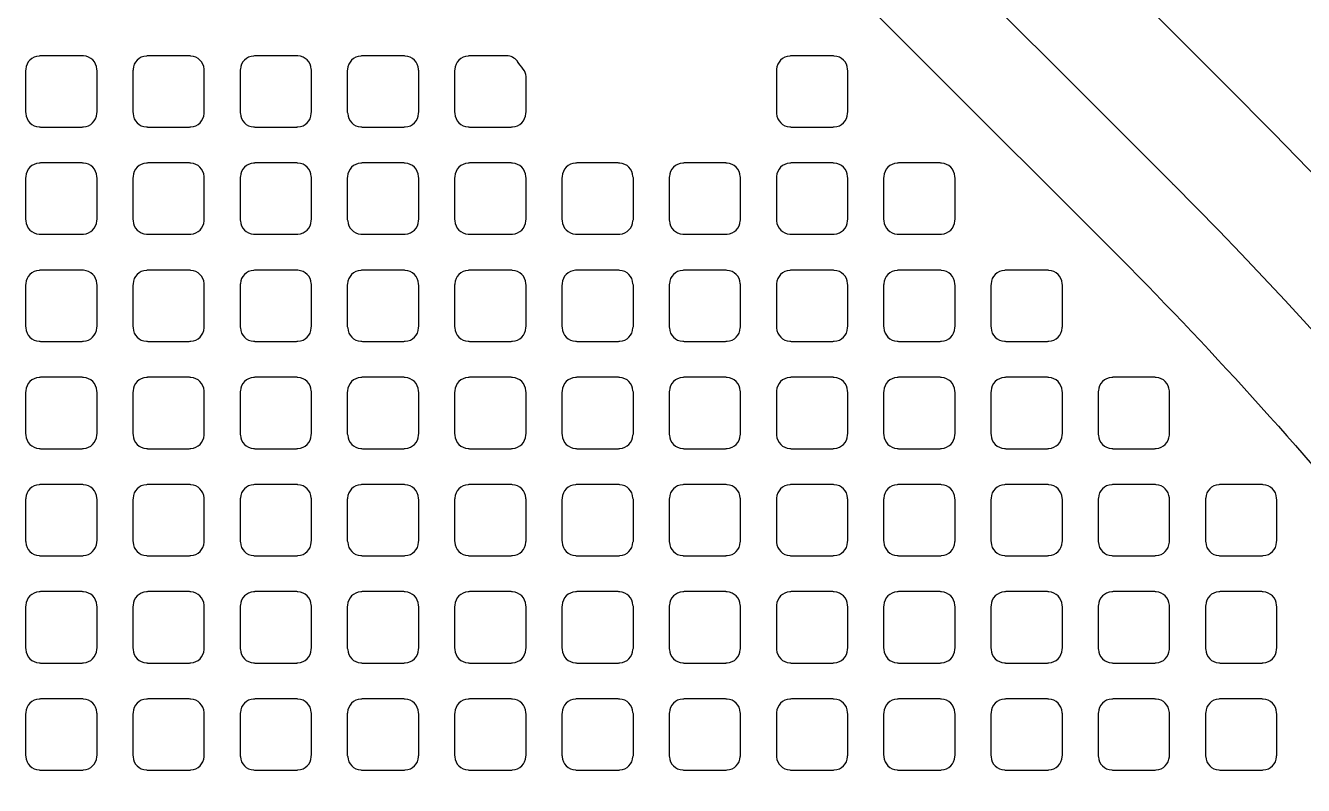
# Model space of a CAD drawing. Extents: x 0 to 248, y 0 to 175.
# Drawn here: x 88.997 to 90.812, y 140.804 to 141.885 of the extents above; entities that cross this region are included whole.
import ezdxf

# ---------------------------------------------------------------- set-up
doc = ezdxf.new("R2010")
doc.units = 0
doc.layers.add('gbr-dxf', color=7, linetype='Continuous')

msp = doc.modelspace()

# ---------------------------------------------------------------- linework, layer by layer
at = {"layer": 'gbr-dxf', "linetype": 'Continuous'}
for points in [[(89.1595, 143.3421), (90.7355, 141.766, -0.008796), (90.7372, 141.7644, -0.121203), (92.2687, 139.2299, -0.018451), (92.2702, 139.2246, -0.064075), (92.4499, 137.8593, -0.053804), (92.4513, 137.843), (92.4513, 132.3047, -0.007914)], [(92.2989, 132.3067), (92.2989, 137.8311, -0.053095), (92.2976, 137.8471, 0.064692), (92.1226, 139.1867, 0.121202), (90.6277, 141.6583, -0.008636), (90.6261, 141.6599), (89.0545, 143.2315, -0.013659)], [(90.0561, 142.05), (90.5258, 141.5804), (90.526, 141.5801), (90.5378, 141.5683, -0.015153), (90.5388, 141.5673, -0.049411), (91.278, 140.6646, -0.015167), (91.2787, 140.6634, -0.044505), (91.7812, 139.7398, -0.034066), (91.7827, 139.7368, -0.026409), (92.0002, 139.1512, -0.024232), (92.0008, 139.149, -0.038163), (92.1418, 138.3821, -0.027081), (92.1421, 138.3795, -0.011465), (92.1613, 138.1459, -0.02516), (92.1615, 138.1435, -0.014496), (92.1703, 137.8472, -0.020601), (92.1704, 137.8453), (92.1704, 137.8452, -0.012792), (92.1703, 137.8441, 0.025204), (92.1715, 137.8238, -0.038327), (92.1716, 137.82), (92.1716, 137.7219)]]:
    msp.add_lwpolyline(points, format="xyb", dxfattribs=at)
for points in [[(88.9966, 141.7612, -0.095462), (88.997, 141.7594, 0.393729), (89.0159, 141.7405, -0.095482), (89.0177, 141.7401), (89.0771, 141.7401, -0.092621), (89.0788, 141.7405, 0.393729), (89.0977, 141.7593, -0.101678), (89.0982, 141.7613), (89.0982, 141.8206, -0.092621), (89.0978, 141.8224, 0.393729), (89.0789, 141.8413, -0.092282), (89.0771, 141.8417), (89.0178, 141.8417, -0.095462), (89.0159, 141.8412, 0.393729), (88.9971, 141.8224, -0.09841), (88.9966, 141.8205)], [(89.149, 141.7612, -0.095462), (89.1494, 141.7593, 0.393729), (89.1683, 141.7405, -0.092282), (89.1701, 141.7401), (89.2294, 141.7401, -0.101214), (89.2313, 141.7405, 0.393729), (89.2502, 141.7594, -0.088868), (89.2506, 141.7611), (89.2506, 141.8206, -0.092621), (89.2502, 141.8224, 0.393729), (89.2313, 141.8412, -0.095482), (89.2294, 141.8417), (89.1702, 141.8417, -0.098843), (89.1683, 141.8412, 0.393729), (89.1494, 141.8223, -0.09841), (89.149, 141.8204)], [(89.3014, 141.7613, -0.101214), (89.3018, 141.7594, 0.393729), (89.3207, 141.7405, -0.095482), (89.3225, 141.7401), (89.3819, 141.7401, -0.092621), (89.3836, 141.7405, 0.393729), (89.4025, 141.7593, -0.107228), (89.403, 141.7614), (89.403, 141.8205, -0.098843), (89.4026, 141.8224, 0.393729), (89.3837, 141.8413, -0.092282), (89.3819, 141.8417), (89.3226, 141.8417, -0.095462), (89.3207, 141.8412, 0.393729), (89.3019, 141.8224, -0.104195), (89.3014, 141.8204)], [(89.4538, 141.7613, -0.098843), (89.4543, 141.7594, 0.393729), (89.4731, 141.7405, -0.101678), (89.4751, 141.7401), (89.5342, 141.7401, -0.098843), (89.5361, 141.7405, 0.393729), (89.555, 141.7594, -0.09841), (89.5554, 141.7613), (89.5554, 141.8204, -0.101214), (89.5549, 141.8223, 0.393729), (89.5361, 141.8412, -0.09841), (89.5342, 141.8417), (89.475, 141.8417, -0.101214), (89.4731, 141.8412, 0.393729), (89.4542, 141.8223, -0.088868), (89.4538, 141.8206)], [(89.6062, 141.7614, -0.101214), (89.6067, 141.7594, 0.393729), (89.6255, 141.7405, -0.101678), (89.6275, 141.7401), (89.6866, 141.7401, -0.098843), (89.6885, 141.7405, 0.393729), (89.7074, 141.7594, -0.095482), (89.7078, 141.7612), (89.7078, 141.8119, 0.147215), (89.7038, 141.8227), (89.7038, 141.8227, -0.016854), (89.6956, 141.8335, -0.041069), (89.6954, 141.8338, 0.224583), (89.6802, 141.8417), (89.6274, 141.8417, -0.101214), (89.6255, 141.8412, 0.393729), (89.6066, 141.8223, -0.092282), (89.6062, 141.8205)], [(90.0634, 141.7611, -0.089302), (90.0638, 141.7593, 0.393729), (90.0827, 141.7405, -0.092282), (90.0845, 141.7401), (90.1438, 141.7401, -0.101214), (90.1457, 141.7405, 0.393729), (90.1646, 141.7594, -0.095482), (90.165, 141.7613), (90.165, 141.8205, -0.098843), (90.1646, 141.8224, 0.393729), (90.1457, 141.8412, -0.095482), (90.1438, 141.8417), (90.0846, 141.8417, -0.098843), (90.0827, 141.8412, 0.393729), (90.0638, 141.8223, -0.092282), (90.0634, 141.8206)], [(88.9966, 141.6088, -0.095462), (88.997, 141.607, 0.393729), (89.0159, 141.5881, -0.092282), (89.0177, 141.5877), (89.0771, 141.5877, -0.089302), (89.0788, 141.5881, 0.393729), (89.0977, 141.6069, -0.101678), (89.0982, 141.6089), (89.0982, 141.6682, -0.092621), (89.0978, 141.67, 0.393729), (89.0789, 141.6889, -0.095482), (89.0771, 141.6893), (89.0178, 141.6893, -0.098843), (89.0159, 141.6888, 0.393729), (88.9971, 141.67, -0.09841), (88.9966, 141.6681)], [(89.149, 141.6088, -0.095462), (89.1494, 141.6069, 0.393729), (89.1683, 141.5881, -0.088868), (89.17, 141.5877), (89.2294, 141.5877, -0.098843), (89.2313, 141.5881, 0.393729), (89.2502, 141.607, -0.088868), (89.2506, 141.6087), (89.2506, 141.6682, -0.092621), (89.2502, 141.67, 0.393729), (89.2313, 141.6888, -0.09841), (89.2294, 141.6893), (89.1702, 141.6893, -0.101214), (89.1683, 141.6888, 0.393729), (89.1494, 141.6699, -0.09841), (89.149, 141.668)], [(89.3014, 141.6089, -0.101214), (89.3018, 141.607, 0.393729), (89.3207, 141.5881, -0.092282), (89.3225, 141.5877), (89.3819, 141.5877, -0.089302), (89.3836, 141.5881, 0.393729), (89.4025, 141.6069, -0.107228), (89.403, 141.609), (89.403, 141.6681, -0.098843), (89.4026, 141.67, 0.393729), (89.3837, 141.6889, -0.095482), (89.3819, 141.6893), (89.3226, 141.6893, -0.098843), (89.3207, 141.6888, 0.393729), (89.3019, 141.67, -0.104195), (89.3014, 141.668)], [(89.4538, 141.6089, -0.098843), (89.4543, 141.607, 0.393729), (89.4731, 141.5881, -0.09841), (89.475, 141.5877), (89.5342, 141.5877, -0.095462), (89.5361, 141.5881, 0.393729), (89.555, 141.607, -0.09841), (89.5554, 141.6089), (89.5554, 141.668, -0.101214), (89.5549, 141.6699, 0.393729), (89.5361, 141.6888, -0.101678), (89.5341, 141.6893), (89.4751, 141.6893, -0.104567), (89.4731, 141.6888, 0.393729), (89.4542, 141.6699, -0.088868), (89.4538, 141.6682)], [(89.6062, 141.6087, -0.092621), (89.6066, 141.6069, 0.393729), (89.6255, 141.5881, -0.088868), (89.6272, 141.5877), (89.6866, 141.5877, -0.098843), (89.6885, 141.5881, 0.393729), (89.7074, 141.607, -0.092282), (89.7078, 141.6088), (89.7078, 141.6681, -0.095462), (89.7074, 141.67, 0.393729), (89.6885, 141.6888, -0.09841), (89.6866, 141.6893), (89.6274, 141.6893, -0.101214), (89.6255, 141.6888, 0.393729), (89.6066, 141.6699, -0.095482), (89.6062, 141.6681)], [(89.7586, 141.6089, -0.101214), (89.7591, 141.607, 0.393729), (89.7779, 141.5881, -0.095482), (89.7798, 141.5877), (89.8391, 141.5877, -0.092621), (89.8409, 141.5881, 0.393729), (89.8597, 141.607, -0.095482), (89.8602, 141.6088), (89.8602, 141.668, -0.098843), (89.8597, 141.6699, 0.393729), (89.8408, 141.6888, -0.104195), (89.8388, 141.6893), (89.7798, 141.6893, -0.095462), (89.7779, 141.6889, 0.393729), (89.7591, 141.67, -0.104195), (89.7586, 141.668)], [(89.911, 141.6088, -0.098843), (89.9114, 141.6069, 0.393729), (89.9303, 141.5881, -0.088868), (89.932, 141.5877), (89.9914, 141.5877, -0.098843), (89.9933, 141.5881, 0.393729), (90.0122, 141.607, -0.09841), (90.0126, 141.6089), (90.0126, 141.668, -0.101214), (90.0122, 141.67, 0.393729), (89.9933, 141.6888, -0.09841), (89.9914, 141.6893), (89.9322, 141.6893, -0.101214), (89.9303, 141.6888, 0.393729), (89.9114, 141.6699, -0.101678), (89.911, 141.668)], [(90.0634, 141.6087, -0.089302), (90.0638, 141.6069, 0.393729), (90.0827, 141.5881, -0.088868), (90.0844, 141.5877), (90.1438, 141.5877, -0.098843), (90.1457, 141.5881, 0.393729), (90.1646, 141.607, -0.095482), (90.165, 141.6089), (90.165, 141.6681, -0.098843), (90.1646, 141.67, 0.393729), (90.1457, 141.6888, -0.09841), (90.1438, 141.6893), (90.0846, 141.6893, -0.101214), (90.0827, 141.6888, 0.393729), (90.0638, 141.6699, -0.092282), (90.0634, 141.6682)], [(90.2158, 141.609, -0.101214), (90.2163, 141.607, 0.393729), (90.2351, 141.5881, -0.09841), (90.237, 141.5877), (90.2962, 141.5877, -0.095462), (90.2981, 141.5881, 0.393729), (90.317, 141.607, -0.095482), (90.3174, 141.6088), (90.3174, 141.668, -0.098843), (90.3169, 141.6699, 0.393729), (90.2981, 141.6888, -0.101678), (90.2961, 141.6893), (90.2371, 141.6893, -0.104567), (90.2351, 141.6888, 0.393729), (90.2162, 141.6699, -0.092282), (90.2158, 141.6681)], [(88.9966, 141.4564, -0.095462), (88.997, 141.4546, 0.393729), (89.0159, 141.4357, -0.101678), (89.0178, 141.4352), (89.0769, 141.4352, -0.098843), (89.0788, 141.4357, 0.393729), (89.0977, 141.4545, -0.101678), (89.0982, 141.4565), (89.0982, 141.5158, -0.092621), (89.0978, 141.5176, 0.393729), (89.0789, 141.5365, -0.09841), (89.077, 141.5369), (89.0179, 141.5369, -0.101214), (89.0159, 141.5364, 0.393729), (88.9971, 141.5176, -0.09841), (88.9966, 141.5157)], [(89.149, 141.4564, -0.095462), (89.1494, 141.4545, 0.393729), (89.1683, 141.4357, -0.09841), (89.1702, 141.4352), (89.2293, 141.4352, -0.10699), (89.2313, 141.4357, 0.393729), (89.2502, 141.4546, -0.088868), (89.2506, 141.4563), (89.2506, 141.5158, -0.092621), (89.2502, 141.5176, 0.393729), (89.2313, 141.5364, -0.101678), (89.2293, 141.5369), (89.1703, 141.5369, -0.104567), (89.1683, 141.5364, 0.393729), (89.1494, 141.5175, -0.09841), (89.149, 141.5156)], [(89.3014, 141.4565, -0.101214), (89.3018, 141.4546, 0.393729), (89.3207, 141.4357, -0.101678), (89.3226, 141.4352), (89.3817, 141.4352, -0.098843), (89.3836, 141.4357, 0.393729), (89.4025, 141.4545, -0.107228), (89.403, 141.4566), (89.403, 141.5157, -0.098843), (89.4026, 141.5176, 0.393729), (89.3837, 141.5365, -0.09841), (89.3818, 141.5369), (89.3227, 141.5369, -0.101214), (89.3207, 141.5364, 0.393729), (89.3019, 141.5176, -0.104195), (89.3014, 141.5156)], [(89.4538, 141.4565, -0.098843), (89.4543, 141.4546, 0.393729), (89.4731, 141.4357, -0.107228), (89.4752, 141.4352), (89.5341, 141.4352, -0.104567), (89.5361, 141.4357, 0.393729), (89.555, 141.4546, -0.09841), (89.5554, 141.4565), (89.5554, 141.5156, -0.101214), (89.5549, 141.5175, 0.393729), (89.5361, 141.5364, -0.104195), (89.5341, 141.5369), (89.4751, 141.5369, -0.10699), (89.4731, 141.5364, 0.393729), (89.4542, 141.5175, -0.088868), (89.4538, 141.5158)], [(89.6062, 141.4563, -0.092621), (89.6066, 141.4545, 0.393729), (89.6255, 141.4357, -0.09841), (89.6274, 141.4352), (89.6865, 141.4352, -0.10699), (89.6885, 141.4357, 0.393729), (89.7074, 141.4546, -0.092282), (89.7078, 141.4564), (89.7078, 141.5157, -0.095462), (89.7074, 141.5176, 0.393729), (89.6885, 141.5364, -0.101678), (89.6865, 141.5369), (89.6275, 141.5369, -0.104567), (89.6255, 141.5364, 0.393729), (89.6066, 141.5175, -0.095482), (89.6062, 141.5157)], [(89.7586, 141.4565, -0.101214), (89.7591, 141.4546, 0.393729), (89.7779, 141.4357, -0.104195), (89.7799, 141.4352), (89.8389, 141.4352, -0.101214), (89.8409, 141.4357, 0.393729), (89.8597, 141.4546, -0.095482), (89.8602, 141.4564), (89.8602, 141.5156, -0.098843), (89.8597, 141.5175, 0.393729), (89.8408, 141.5364, -0.107228), (89.8388, 141.5369), (89.7798, 141.5369, -0.098843), (89.7779, 141.5365, 0.393729), (89.7591, 141.5176, -0.104195), (89.7586, 141.5156)], [(89.911, 141.4564, -0.098843), (89.9114, 141.4545, 0.393729), (89.9303, 141.4357, -0.09841), (89.9322, 141.4352), (89.9913, 141.4352, -0.10699), (89.9933, 141.4357, 0.393729), (90.0122, 141.4546, -0.09841), (90.0126, 141.4565), (90.0126, 141.5156, -0.101214), (90.0122, 141.5176, 0.393729), (89.9933, 141.5364, -0.101678), (89.9913, 141.5369), (89.9323, 141.5369, -0.104567), (89.9303, 141.5364, 0.393729), (89.9114, 141.5175, -0.101678), (89.911, 141.5156)], [(90.0634, 141.4563, -0.089302), (90.0638, 141.4545, 0.393729), (90.0827, 141.4357, -0.09841), (90.0846, 141.4352), (90.1437, 141.4352, -0.10699), (90.1457, 141.4357, 0.393729), (90.1646, 141.4546, -0.095482), (90.165, 141.4565), (90.165, 141.5157, -0.098843), (90.1646, 141.5176, 0.393729), (90.1457, 141.5364, -0.101678), (90.1437, 141.5369), (90.0847, 141.5369, -0.104567), (90.0827, 141.5364, 0.393729), (90.0638, 141.5175, -0.092282), (90.0634, 141.5158)], [(90.2158, 141.4566, -0.101214), (90.2163, 141.4546, 0.393729), (90.2351, 141.4357, -0.107228), (90.2372, 141.4352), (90.2961, 141.4352, -0.104567), (90.2981, 141.4357, 0.393729), (90.317, 141.4546, -0.095482), (90.3174, 141.4564), (90.3174, 141.5156, -0.098843), (90.3169, 141.5175, 0.393729), (90.2981, 141.5364, -0.104195), (90.2961, 141.5369), (90.2371, 141.5369, -0.10699), (90.2351, 141.5364, 0.393729), (90.2162, 141.5175, -0.092282), (90.2158, 141.5157)], [(90.3682, 141.4564, -0.095462), (90.3686, 141.4545, 0.393729), (90.3875, 141.4357, -0.09841), (90.3894, 141.4352), (90.4485, 141.4352, -0.10699), (90.4505, 141.4357, 0.393729), (90.4694, 141.4546, -0.088868), (90.4698, 141.4563), (90.4698, 141.5158, -0.092621), (90.4694, 141.5176, 0.393729), (90.4505, 141.5364, -0.101678), (90.4485, 141.5369), (90.3895, 141.5369, -0.104567), (90.3875, 141.5364, 0.393729), (90.3686, 141.5175, -0.09841), (90.3682, 141.5156)], [(88.9966, 141.304, -0.095462), (88.997, 141.3022, 0.393729), (89.0159, 141.2833, -0.09841), (89.0178, 141.2829), (89.077, 141.2829, -0.095462), (89.0788, 141.2833, 0.393729), (89.0977, 141.3021, -0.101678), (89.0982, 141.3041), (89.0982, 141.3634, -0.092621), (89.0978, 141.3652, 0.393729), (89.0789, 141.3841, -0.088868), (89.0772, 141.3844), (89.0177, 141.3844, -0.092621), (89.0159, 141.384, 0.393729), (88.9971, 141.3652, -0.09841), (88.9966, 141.3633)], [(89.149, 141.304, -0.095462), (89.1494, 141.3021, 0.393729), (89.1683, 141.2833, -0.095482), (89.1701, 141.2829), (89.2293, 141.2829, -0.104567), (89.2313, 141.2833, 0.393729), (89.2502, 141.3022, -0.088868), (89.2506, 141.3039), (89.2506, 141.3634, -0.092621), (89.2502, 141.3652, 0.393729), (89.2313, 141.384, -0.092282), (89.2295, 141.3844), (89.1701, 141.3844, -0.095462), (89.1683, 141.384, 0.393729), (89.1494, 141.3651, -0.09841), (89.149, 141.3632)], [(89.3014, 141.3041, -0.101214), (89.3018, 141.3022, 0.393729), (89.3207, 141.2833, -0.09841), (89.3226, 141.2829), (89.3818, 141.2829, -0.095462), (89.3836, 141.2833, 0.393729), (89.4025, 141.3021, -0.107228), (89.403, 141.3042), (89.403, 141.3633, -0.098843), (89.4026, 141.3652, 0.393729), (89.3837, 141.3841, -0.088868), (89.382, 141.3844), (89.3225, 141.3844, -0.092621), (89.3207, 141.384, 0.393729), (89.3019, 141.3652, -0.104195), (89.3014, 141.3632)], [(89.4538, 141.3041, -0.098843), (89.4543, 141.3022, 0.393729), (89.4731, 141.2833, -0.104195), (89.4752, 141.2829), (89.5341, 141.2829, -0.101214), (89.5361, 141.2833, 0.393729), (89.555, 141.3022, -0.09841), (89.5554, 141.3041), (89.5554, 141.3632, -0.101214), (89.5549, 141.3651, 0.393729), (89.5361, 141.384, -0.095482), (89.5342, 141.3844), (89.475, 141.3844, -0.098843), (89.4731, 141.384, 0.393729), (89.4542, 141.3651, -0.088868), (89.4538, 141.3634)], [(89.6062, 141.3039, -0.092621), (89.6066, 141.3021, 0.393729), (89.6255, 141.2833, -0.095482), (89.6273, 141.2829), (89.6865, 141.2829, -0.104567), (89.6885, 141.2833, 0.393729), (89.7074, 141.3022, -0.092282), (89.7078, 141.304), (89.7078, 141.3633, -0.095462), (89.7074, 141.3652, 0.393729), (89.6885, 141.384, -0.092282), (89.6867, 141.3844), (89.6273, 141.3844, -0.095462), (89.6255, 141.384, 0.393729), (89.6066, 141.3651, -0.095482), (89.6062, 141.3633)], [(89.7586, 141.3041, -0.101214), (89.7591, 141.3022, 0.393729), (89.7779, 141.2833, -0.101678), (89.7799, 141.2829), (89.839, 141.2829, -0.098843), (89.8409, 141.2833, 0.393729), (89.8597, 141.3022, -0.095482), (89.8602, 141.304), (89.8602, 141.3632, -0.098843), (89.8597, 141.3651, 0.393729), (89.8408, 141.384, -0.09841), (89.8389, 141.3844), (89.7797, 141.3844, -0.089302), (89.7779, 141.3841, 0.393729), (89.7591, 141.3652, -0.104195), (89.7586, 141.3632)], [(89.911, 141.304, -0.098843), (89.9114, 141.3021, 0.393729), (89.9303, 141.2833, -0.095482), (89.9321, 141.2829), (89.9913, 141.2829, -0.104567), (89.9933, 141.2833, 0.393729), (90.0122, 141.3022, -0.09841), (90.0126, 141.3041), (90.0126, 141.3632, -0.101214), (90.0122, 141.3652, 0.393729), (89.9933, 141.384, -0.092282), (89.9915, 141.3844), (89.9321, 141.3844, -0.095462), (89.9303, 141.384, 0.393729), (89.9114, 141.3651, -0.101678), (89.911, 141.3632)], [(90.0634, 141.3039, -0.089302), (90.0638, 141.3021, 0.393729), (90.0827, 141.2833, -0.095482), (90.0845, 141.2829), (90.1437, 141.2829, -0.104567), (90.1457, 141.2833, 0.393729), (90.1646, 141.3022, -0.095482), (90.165, 141.3041), (90.165, 141.3633, -0.098843), (90.1646, 141.3652, 0.393729), (90.1457, 141.384, -0.092282), (90.1439, 141.3844), (90.0845, 141.3844, -0.095462), (90.0827, 141.384, 0.393729), (90.0638, 141.3651, -0.092282), (90.0634, 141.3634)], [(90.2158, 141.3042, -0.101214), (90.2163, 141.3022, 0.393729), (90.2351, 141.2833, -0.104195), (90.2372, 141.2829), (90.2961, 141.2829, -0.101214), (90.2981, 141.2833, 0.393729), (90.317, 141.3022, -0.095482), (90.3174, 141.304), (90.3174, 141.3632, -0.098843), (90.3169, 141.3651, 0.393729), (90.2981, 141.384, -0.095482), (90.2962, 141.3844), (90.237, 141.3844, -0.098843), (90.2351, 141.384, 0.393729), (90.2162, 141.3651, -0.092282), (90.2158, 141.3633)], [(90.3682, 141.304, -0.095462), (90.3686, 141.3021, 0.393729), (90.3875, 141.2833, -0.095482), (90.3893, 141.2829), (90.4485, 141.2829, -0.104567), (90.4505, 141.2833, 0.393729), (90.4694, 141.3022, -0.088868), (90.4698, 141.3039), (90.4698, 141.3634, -0.092621), (90.4694, 141.3652, 0.393729), (90.4505, 141.384, -0.092282), (90.4487, 141.3844), (90.3893, 141.3844, -0.095462), (90.3875, 141.384, 0.393729), (90.3686, 141.3651, -0.09841), (90.3682, 141.3632)], [(90.5206, 141.304, -0.098843), (90.521, 141.3021, 0.393729), (90.5399, 141.2833, -0.095482), (90.5417, 141.2829), (90.6009, 141.2829, -0.104567), (90.6029, 141.2833, 0.393729), (90.6218, 141.3022, -0.09841), (90.6222, 141.3041), (90.6222, 141.3632, -0.101214), (90.6218, 141.3652, 0.393729), (90.6029, 141.384, -0.092282), (90.6011, 141.3844), (90.5417, 141.3844, -0.095462), (90.5399, 141.384, 0.393729), (90.521, 141.3651, -0.101678), (90.5206, 141.3632)], [(88.9966, 141.1516, -0.095462), (88.997, 141.1498, 0.393729), (89.0159, 141.1309, -0.095482), (89.0177, 141.1305), (89.0771, 141.1305, -0.092621), (89.0788, 141.1309, 0.393729), (89.0977, 141.1497, -0.101678), (89.0982, 141.1517), (89.0982, 141.211, -0.092621), (89.0978, 141.2128, 0.393729), (89.0789, 141.2317, -0.092282), (89.0771, 141.2321), (89.0178, 141.2321, -0.095462), (89.0159, 141.2316, 0.393729), (88.9971, 141.2128, -0.09841), (88.9966, 141.2109)], [(89.149, 141.1516, -0.095462), (89.1494, 141.1497, 0.393729), (89.1683, 141.1309, -0.092282), (89.1701, 141.1305), (89.2294, 141.1305, -0.101214), (89.2313, 141.1309, 0.393729), (89.2502, 141.1498, -0.088868), (89.2506, 141.1515), (89.2506, 141.211, -0.092621), (89.2502, 141.2128, 0.393729), (89.2313, 141.2316, -0.095482), (89.2294, 141.2321), (89.1702, 141.2321, -0.098843), (89.1683, 141.2316, 0.393729), (89.1494, 141.2127, -0.09841), (89.149, 141.2108)], [(89.3014, 141.1517, -0.101214), (89.3018, 141.1498, 0.393729), (89.3207, 141.1309, -0.095482), (89.3225, 141.1305), (89.3819, 141.1305, -0.092621), (89.3836, 141.1309, 0.393729), (89.4025, 141.1497, -0.107228), (89.403, 141.1518), (89.403, 141.2109, -0.098843), (89.4026, 141.2128, 0.393729), (89.3837, 141.2317, -0.092282), (89.3819, 141.2321), (89.3226, 141.2321, -0.095462), (89.3207, 141.2316, 0.393729), (89.3019, 141.2128, -0.104195), (89.3014, 141.2108)], [(89.4538, 141.1517, -0.098843), (89.4543, 141.1498, 0.393729), (89.4731, 141.1309, -0.101678), (89.4751, 141.1305), (89.5342, 141.1305, -0.098843), (89.5361, 141.1309, 0.393729), (89.555, 141.1498, -0.09841), (89.5554, 141.1517), (89.5554, 141.2108, -0.101214), (89.5549, 141.2127, 0.393729), (89.5361, 141.2316, -0.09841), (89.5342, 141.2321), (89.475, 141.2321, -0.101214), (89.4731, 141.2316, 0.393729), (89.4542, 141.2127, -0.088868), (89.4538, 141.211)], [(89.6062, 141.1515, -0.092621), (89.6066, 141.1497, 0.393729), (89.6255, 141.1309, -0.092282), (89.6273, 141.1305), (89.6866, 141.1305, -0.101214), (89.6885, 141.1309, 0.393729), (89.7074, 141.1498, -0.092282), (89.7078, 141.1516), (89.7078, 141.2109, -0.095462), (89.7074, 141.2128, 0.393729), (89.6885, 141.2316, -0.095482), (89.6866, 141.2321), (89.6274, 141.2321, -0.098843), (89.6255, 141.2316, 0.393729), (89.6066, 141.2127, -0.095482), (89.6062, 141.2109)], [(89.7586, 141.1517, -0.101214), (89.7591, 141.1498, 0.393729), (89.7779, 141.1309, -0.09841), (89.7798, 141.1305), (89.839, 141.1305, -0.095462), (89.8409, 141.1309, 0.393729), (89.8597, 141.1498, -0.095482), (89.8602, 141.1516), (89.8602, 141.2108, -0.098843), (89.8597, 141.2127, 0.393729), (89.8408, 141.2316, -0.101678), (89.8389, 141.2321), (89.7797, 141.2321, -0.092621), (89.7779, 141.2317, 0.393729), (89.7591, 141.2128, -0.104195), (89.7586, 141.2108)], [(89.911, 141.1516, -0.098843), (89.9114, 141.1497, 0.393729), (89.9303, 141.1309, -0.092282), (89.9321, 141.1305), (89.9914, 141.1305, -0.101214), (89.9933, 141.1309, 0.393729), (90.0122, 141.1498, -0.09841), (90.0126, 141.1517), (90.0126, 141.2108, -0.101214), (90.0122, 141.2128, 0.393729), (89.9933, 141.2316, -0.095482), (89.9914, 141.2321), (89.9322, 141.2321, -0.098843), (89.9303, 141.2316, 0.393729), (89.9114, 141.2127, -0.101678), (89.911, 141.2108)], [(90.0634, 141.1515, -0.089302), (90.0638, 141.1497, 0.393729), (90.0827, 141.1309, -0.092282), (90.0845, 141.1305), (90.1438, 141.1305, -0.101214), (90.1457, 141.1309, 0.393729), (90.1646, 141.1498, -0.095482), (90.165, 141.1517), (90.165, 141.2109, -0.098843), (90.1646, 141.2128, 0.393729), (90.1457, 141.2316, -0.095482), (90.1438, 141.2321), (90.0846, 141.2321, -0.098843), (90.0827, 141.2316, 0.393729), (90.0638, 141.2127, -0.092282), (90.0634, 141.211)], [(90.2158, 141.1518, -0.101214), (90.2163, 141.1498, 0.393729), (90.2351, 141.1309, -0.101678), (90.2371, 141.1305), (90.2962, 141.1305, -0.098843), (90.2981, 141.1309, 0.393729), (90.317, 141.1498, -0.095482), (90.3174, 141.1516), (90.3174, 141.2108, -0.098843), (90.3169, 141.2127, 0.393729), (90.2981, 141.2316, -0.09841), (90.2962, 141.2321), (90.237, 141.2321, -0.101214), (90.2351, 141.2316, 0.393729), (90.2162, 141.2127, -0.092282), (90.2158, 141.2109)], [(90.3682, 141.1516, -0.095462), (90.3686, 141.1497, 0.393729), (90.3875, 141.1309, -0.092282), (90.3893, 141.1305), (90.4486, 141.1305, -0.101214), (90.4505, 141.1309, 0.393729), (90.4694, 141.1498, -0.088868), (90.4698, 141.1515), (90.4698, 141.211, -0.092621), (90.4694, 141.2128, 0.393729), (90.4505, 141.2316, -0.095482), (90.4486, 141.2321), (90.3894, 141.2321, -0.098843), (90.3875, 141.2316, 0.393729), (90.3686, 141.2127, -0.09841), (90.3682, 141.2108)], [(90.5206, 141.1516, -0.098843), (90.521, 141.1497, 0.393729), (90.5399, 141.1309, -0.092282), (90.5417, 141.1305), (90.601, 141.1305, -0.101214), (90.6029, 141.1309, 0.393729), (90.6218, 141.1498, -0.09841), (90.6222, 141.1517), (90.6222, 141.2108, -0.101214), (90.6218, 141.2128, 0.393729), (90.6029, 141.2316, -0.095482), (90.601, 141.2321), (90.5418, 141.2321, -0.098843), (90.5399, 141.2316, 0.393729), (90.521, 141.2127, -0.101678), (90.5206, 141.2108)], [(90.673, 141.1516, -0.095462), (90.6735, 141.1498, 0.393729), (90.6923, 141.1309, -0.09841), (90.6942, 141.1305), (90.7534, 141.1305, -0.095462), (90.7553, 141.1309, 0.393729), (90.7741, 141.1498, -0.101678), (90.7746, 141.1517), (90.7746, 141.2107, -0.104567), (90.7741, 141.2127, 0.393729), (90.7552, 141.2316, -0.101678), (90.7533, 141.2321), (90.6941, 141.2321, -0.092621), (90.6923, 141.2317, 0.393729), (90.6735, 141.2128, -0.09841), (90.673, 141.2109)], [(88.9966, 140.9992, -0.095462), (88.997, 140.9974, 0.393729), (89.0159, 140.9785, -0.092282), (89.0177, 140.9781), (89.0771, 140.9781, -0.089302), (89.0788, 140.9785, 0.393729), (89.0977, 140.9973, -0.101678), (89.0982, 140.9993), (89.0982, 141.0586, -0.092621), (89.0978, 141.0604, 0.393729), (89.0789, 141.0793, -0.095482), (89.0771, 141.0797), (89.0178, 141.0797, -0.098843), (89.0159, 141.0792, 0.393729), (88.9971, 141.0604, -0.09841), (88.9966, 141.0585)], [(89.149, 140.9992, -0.095462), (89.1494, 140.9973, 0.393729), (89.1683, 140.9785, -0.088868), (89.17, 140.9781), (89.2294, 140.9781, -0.098843), (89.2313, 140.9785, 0.393729), (89.2502, 140.9974, -0.088868), (89.2506, 140.9991), (89.2506, 141.0586, -0.092621), (89.2502, 141.0604, 0.393729), (89.2313, 141.0792, -0.09841), (89.2294, 141.0797), (89.1702, 141.0797, -0.101214), (89.1683, 141.0792, 0.393729), (89.1494, 141.0603, -0.09841), (89.149, 141.0584)], [(89.3014, 140.9993, -0.101214), (89.3018, 140.9974, 0.393729), (89.3207, 140.9785, -0.092282), (89.3225, 140.9781), (89.3819, 140.9781, -0.089302), (89.3836, 140.9785, 0.393729), (89.4025, 140.9973, -0.107228), (89.403, 140.9994), (89.403, 141.0585, -0.098843), (89.4026, 141.0604, 0.393729), (89.3837, 141.0793, -0.095482), (89.3819, 141.0797), (89.3226, 141.0797, -0.098843), (89.3207, 141.0792, 0.393729), (89.3019, 141.0604, -0.104195), (89.3014, 141.0584)], [(89.4538, 140.9993, -0.098843), (89.4543, 140.9974, 0.393729), (89.4731, 140.9785, -0.09841), (89.475, 140.9781), (89.5342, 140.9781, -0.095462), (89.5361, 140.9785, 0.393729), (89.555, 140.9974, -0.09841), (89.5554, 140.9993), (89.5554, 141.0584, -0.101214), (89.5549, 141.0603, 0.393729), (89.5361, 141.0792, -0.101678), (89.5341, 141.0797), (89.4751, 141.0797, -0.104567), (89.4731, 141.0792, 0.393729), (89.4542, 141.0603, -0.088868), (89.4538, 141.0586)], [(89.6062, 140.9991, -0.092621), (89.6066, 140.9973, 0.393729), (89.6255, 140.9785, -0.088868), (89.6272, 140.9781), (89.6866, 140.9781, -0.098843), (89.6885, 140.9785, 0.393729), (89.7074, 140.9974, -0.092282), (89.7078, 140.9992), (89.7078, 141.0585, -0.095462), (89.7074, 141.0604, 0.393729), (89.6885, 141.0792, -0.09841), (89.6866, 141.0797), (89.6274, 141.0797, -0.101214), (89.6255, 141.0792, 0.393729), (89.6066, 141.0603, -0.095482), (89.6062, 141.0585)], [(89.7586, 140.9993, -0.101214), (89.7591, 140.9974, 0.393729), (89.7779, 140.9785, -0.095482), (89.7798, 140.9781), (89.8391, 140.9781, -0.092621), (89.8409, 140.9785, 0.393729), (89.8597, 140.9974, -0.095482), (89.8602, 140.9992), (89.8602, 141.0584, -0.098843), (89.8597, 141.0603, 0.393729), (89.8408, 141.0792, -0.104195), (89.8388, 141.0797), (89.7798, 141.0797, -0.095462), (89.7779, 141.0793, 0.393729), (89.7591, 141.0604, -0.104195), (89.7586, 141.0584)], [(89.911, 140.9992, -0.098843), (89.9114, 140.9973, 0.393729), (89.9303, 140.9785, -0.088868), (89.932, 140.9781), (89.9914, 140.9781, -0.098843), (89.9933, 140.9785, 0.393729), (90.0122, 140.9974, -0.09841), (90.0126, 140.9993), (90.0126, 141.0584, -0.101214), (90.0122, 141.0604, 0.393729), (89.9933, 141.0792, -0.09841), (89.9914, 141.0797), (89.9322, 141.0797, -0.101214), (89.9303, 141.0792, 0.393729), (89.9114, 141.0603, -0.101678), (89.911, 141.0584)], [(90.0634, 140.9991, -0.089302), (90.0638, 140.9973, 0.393729), (90.0827, 140.9785, -0.088868), (90.0844, 140.9781), (90.1438, 140.9781, -0.098843), (90.1457, 140.9785, 0.393729), (90.1646, 140.9974, -0.095482), (90.165, 140.9993), (90.165, 141.0585, -0.098843), (90.1646, 141.0604, 0.393729), (90.1457, 141.0792, -0.09841), (90.1438, 141.0797), (90.0846, 141.0797, -0.101214), (90.0827, 141.0792, 0.393729), (90.0638, 141.0603, -0.092282), (90.0634, 141.0586)], [(90.2158, 140.9994, -0.101214), (90.2163, 140.9974, 0.393729), (90.2351, 140.9785, -0.09841), (90.237, 140.9781), (90.2962, 140.9781, -0.095462), (90.2981, 140.9785, 0.393729), (90.317, 140.9974, -0.095482), (90.3174, 140.9992), (90.3174, 141.0584, -0.098843), (90.3169, 141.0603, 0.393729), (90.2981, 141.0792, -0.101678), (90.2961, 141.0797), (90.2371, 141.0797, -0.104567), (90.2351, 141.0792, 0.393729), (90.2162, 141.0603, -0.092282), (90.2158, 141.0585)], [(90.3682, 140.9992, -0.095462), (90.3686, 140.9973, 0.393729), (90.3875, 140.9785, -0.088868), (90.3892, 140.9781), (90.4486, 140.9781, -0.098843), (90.4505, 140.9785, 0.393729), (90.4694, 140.9974, -0.088868), (90.4698, 140.9991), (90.4698, 141.0586, -0.092621), (90.4694, 141.0604, 0.393729), (90.4505, 141.0792, -0.09841), (90.4486, 141.0797), (90.3894, 141.0797, -0.101214), (90.3875, 141.0792, 0.393729), (90.3686, 141.0603, -0.09841), (90.3682, 141.0584)], [(90.5206, 140.9992, -0.098843), (90.521, 140.9973, 0.393729), (90.5399, 140.9785, -0.088868), (90.5416, 140.9781), (90.601, 140.9781, -0.098843), (90.6029, 140.9785, 0.393729), (90.6218, 140.9974, -0.09841), (90.6222, 140.9993), (90.6222, 141.0584, -0.101214), (90.6218, 141.0604, 0.393729), (90.6029, 141.0792, -0.09841), (90.601, 141.0797), (90.5418, 141.0797, -0.101214), (90.5399, 141.0792, 0.393729), (90.521, 141.0603, -0.101678), (90.5206, 141.0584)], [(90.673, 140.9992, -0.095462), (90.6735, 140.9974, 0.393729), (90.6923, 140.9785, -0.095482), (90.6942, 140.9781), (90.7535, 140.9781, -0.092621), (90.7553, 140.9785, 0.393729), (90.7741, 140.9974, -0.101678), (90.7746, 140.9993), (90.7746, 141.0583, -0.104567), (90.7741, 141.0603, 0.393729), (90.7552, 141.0792, -0.104195), (90.7532, 141.0797), (90.6942, 141.0797, -0.095462), (90.6923, 141.0793, 0.393729), (90.6735, 141.0604, -0.09841), (90.673, 141.0585)], [(88.9966, 140.8468, -0.095462), (88.997, 140.845, 0.393729), (89.0159, 140.8261, -0.101678), (89.0178, 140.8256), (89.0769, 140.8256, -0.098843), (89.0788, 140.8261, 0.393729), (89.0977, 140.8449, -0.101678), (89.0982, 140.8469), (89.0982, 140.9062, -0.092621), (89.0978, 140.908, 0.393729), (89.0789, 140.9269, -0.09841), (89.077, 140.9273), (89.0179, 140.9273, -0.101214), (89.0159, 140.9268, 0.393729), (88.9971, 140.908, -0.09841), (88.9966, 140.9061)], [(89.149, 140.8468, -0.095462), (89.1494, 140.8449, 0.393729), (89.1683, 140.8261, -0.09841), (89.1702, 140.8256), (89.2293, 140.8256, -0.10699), (89.2313, 140.8261, 0.393729), (89.2502, 140.845, -0.088868), (89.2506, 140.8467), (89.2506, 140.9062, -0.092621), (89.2502, 140.908, 0.393729), (89.2313, 140.9268, -0.101678), (89.2293, 140.9273), (89.1703, 140.9273, -0.104567), (89.1683, 140.9268, 0.393729), (89.1494, 140.9079, -0.09841), (89.149, 140.906)], [(89.3014, 140.8469, -0.101214), (89.3018, 140.845, 0.393729), (89.3207, 140.8261, -0.101678), (89.3226, 140.8256), (89.3817, 140.8256, -0.098843), (89.3836, 140.8261, 0.393729), (89.4025, 140.8449, -0.107228), (89.403, 140.847), (89.403, 140.9061, -0.098843), (89.4026, 140.908, 0.393729), (89.3837, 140.9269, -0.09841), (89.3818, 140.9273), (89.3227, 140.9273, -0.101214), (89.3207, 140.9268, 0.393729), (89.3019, 140.908, -0.104195), (89.3014, 140.906)], [(89.4538, 140.8469, -0.098843), (89.4543, 140.845, 0.393729), (89.4731, 140.8261, -0.107228), (89.4752, 140.8256), (89.5341, 140.8256, -0.104567), (89.5361, 140.8261, 0.393729), (89.555, 140.845, -0.09841), (89.5554, 140.8469), (89.5554, 140.906, -0.101214), (89.5549, 140.9079, 0.393729), (89.5361, 140.9268, -0.104195), (89.5341, 140.9273), (89.4751, 140.9273, -0.10699), (89.4731, 140.9268, 0.393729), (89.4542, 140.9079, -0.088868), (89.4538, 140.9062)], [(89.6062, 140.8467, -0.092621), (89.6066, 140.8449, 0.393729), (89.6255, 140.8261, -0.09841), (89.6274, 140.8256), (89.6865, 140.8256, -0.10699), (89.6885, 140.8261, 0.393729), (89.7074, 140.845, -0.092282), (89.7078, 140.8468), (89.7078, 140.9061, -0.095462), (89.7074, 140.908, 0.393729), (89.6885, 140.9268, -0.101678), (89.6865, 140.9273), (89.6275, 140.9273, -0.104567), (89.6255, 140.9268, 0.393729), (89.6066, 140.9079, -0.095482), (89.6062, 140.9061)], [(89.7586, 140.8469, -0.101214), (89.7591, 140.845, 0.393729), (89.7779, 140.8261, -0.104195), (89.7799, 140.8256), (89.8389, 140.8256, -0.101214), (89.8409, 140.8261, 0.393729), (89.8597, 140.845, -0.095482), (89.8602, 140.8468), (89.8602, 140.906, -0.098843), (89.8597, 140.9079, 0.393729), (89.8408, 140.9268, -0.107228), (89.8388, 140.9273), (89.7798, 140.9273, -0.098843), (89.7779, 140.9269, 0.393729), (89.7591, 140.908, -0.104195), (89.7586, 140.906)], [(89.911, 140.8468, -0.098843), (89.9114, 140.8449, 0.393729), (89.9303, 140.8261, -0.09841), (89.9322, 140.8256), (89.9913, 140.8256, -0.10699), (89.9933, 140.8261, 0.393729), (90.0122, 140.845, -0.09841), (90.0126, 140.8469), (90.0126, 140.906, -0.101214), (90.0122, 140.908, 0.393729), (89.9933, 140.9268, -0.101678), (89.9913, 140.9273), (89.9323, 140.9273, -0.104567), (89.9303, 140.9268, 0.393729), (89.9114, 140.9079, -0.101678), (89.911, 140.906)], [(90.0634, 140.8467, -0.089302), (90.0638, 140.8449, 0.393729), (90.0827, 140.8261, -0.09841), (90.0846, 140.8256), (90.1437, 140.8256, -0.10699), (90.1457, 140.8261, 0.393729), (90.1646, 140.845, -0.095482), (90.165, 140.8469), (90.165, 140.9061, -0.098843), (90.1646, 140.908, 0.393729), (90.1457, 140.9268, -0.101678), (90.1437, 140.9273), (90.0847, 140.9273, -0.104567), (90.0827, 140.9268, 0.393729), (90.0638, 140.9079, -0.092282), (90.0634, 140.9062)], [(90.2158, 140.847, -0.101214), (90.2163, 140.845, 0.393729), (90.2351, 140.8261, -0.107228), (90.2372, 140.8256), (90.2961, 140.8256, -0.104567), (90.2981, 140.8261, 0.393729), (90.317, 140.845, -0.095482), (90.3174, 140.8468), (90.3174, 140.906, -0.098843), (90.3169, 140.9079, 0.393729), (90.2981, 140.9268, -0.104195), (90.2961, 140.9273), (90.2371, 140.9273, -0.10699), (90.2351, 140.9268, 0.393729), (90.2162, 140.9079, -0.092282), (90.2158, 140.9061)], [(90.3682, 140.8468, -0.095462), (90.3686, 140.8449, 0.393729), (90.3875, 140.8261, -0.09841), (90.3894, 140.8256), (90.4485, 140.8256, -0.10699), (90.4505, 140.8261, 0.393729), (90.4694, 140.845, -0.088868), (90.4698, 140.8467), (90.4698, 140.9062, -0.092621), (90.4694, 140.908, 0.393729), (90.4505, 140.9268, -0.101678), (90.4485, 140.9273), (90.3895, 140.9273, -0.104567), (90.3875, 140.9268, 0.393729), (90.3686, 140.9079, -0.09841), (90.3682, 140.906)], [(90.5206, 140.8468, -0.098843), (90.521, 140.8449, 0.393729), (90.5399, 140.8261, -0.09841), (90.5418, 140.8256), (90.6009, 140.8256, -0.10699), (90.6029, 140.8261, 0.393729), (90.6218, 140.845, -0.09841), (90.6222, 140.8469), (90.6222, 140.906, -0.101214), (90.6218, 140.908, 0.393729), (90.6029, 140.9268, -0.101678), (90.6009, 140.9273), (90.5419, 140.9273, -0.104567), (90.5399, 140.9268, 0.393729), (90.521, 140.9079, -0.101678), (90.5206, 140.906)], [(90.673, 140.8468, -0.095462), (90.6735, 140.845, 0.393729), (90.6923, 140.8261, -0.104195), (90.6943, 140.8256), (90.7533, 140.8256, -0.101214), (90.7553, 140.8261, 0.393729), (90.7741, 140.845, -0.101678), (90.7746, 140.8469), (90.7746, 140.9059, -0.104567), (90.7741, 140.9079, 0.393729), (90.7552, 140.9268, -0.107228), (90.7532, 140.9273), (90.6942, 140.9273, -0.098843), (90.6923, 140.9269, 0.393729), (90.6735, 140.908, -0.09841), (90.673, 140.9061)]]:
    msp.add_lwpolyline(points, format="xyb", close=True, dxfattribs=at)

doc.saveas('drawing.dxf')
